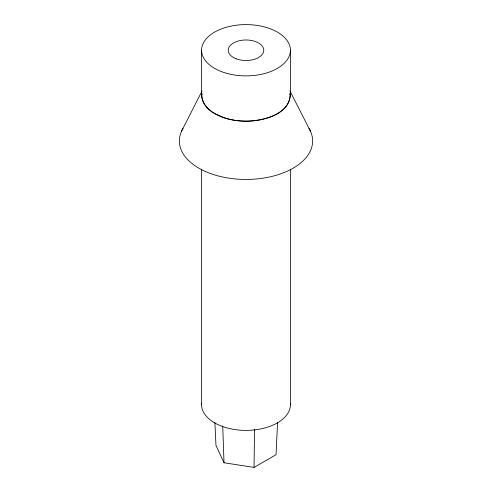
<?xml version="1.0" encoding="UTF-8"?>
<svg xmlns="http://www.w3.org/2000/svg" width="492" height="492" viewBox="0 0 492 492"><rect width="100%" height="100%" fill="white"/><g stroke="black" fill="none" stroke-linecap="round" stroke-linejoin="round"><path stroke-width="0.74" d="M214.899 422.585L215.97 445.414L224.014 462.757L254.044 467.4L254.542 429.387M277.556 422.677L276.03 454.706L254.044 467.4M290.415 50.245A44.415 25.646 0 0 1 223.792 72.447A44.415 25.646 0 0 1 223.792 28.038A44.415 25.646 0 0 1 290.415 50.245L290.415 95.571C288.773 111.376 271.184 118.258 257.494 120.343C246.246 122.28 234.678 121.075 223.792 117.779C213.442 114.181 200.244 106.014 202.034 93.394M201.585 50.245L201.585 95.571C202.489 105.14 210.459 112.459 219.18 115.442C229.057 120.571 240.736 121.585 251.713 120.804C266.904 119.71 291.086 112.527 289.96 93.566M201.585 95.571L201.923 94.101M181.646 131.032L202.058 90.971M289.942 90.971L310.354 131.032M289.966 93.769L290.415 95.571M222.716 425.992L224.014 462.757M289.665 98.892L289.671 99.206M290.415 169.279L290.415 404.731M201.585 169.279L201.585 404.731M290.341 403.249A44.415 25.646 0 0 1 246 430.371A44.415 25.646 0 0 1 201.658 403.249M309.001 128.474A66.623 38.462 0 0 1 246 179.451A66.623 38.462 0 0 1 182.999 128.474M236.4 58.874A17.767 10.258 0 0 0 263.749 50.725A17.767 10.258 0 0 0 237.851 41.125A17.767 10.258 0 0 0 236.4 58.874"/></g></svg>
